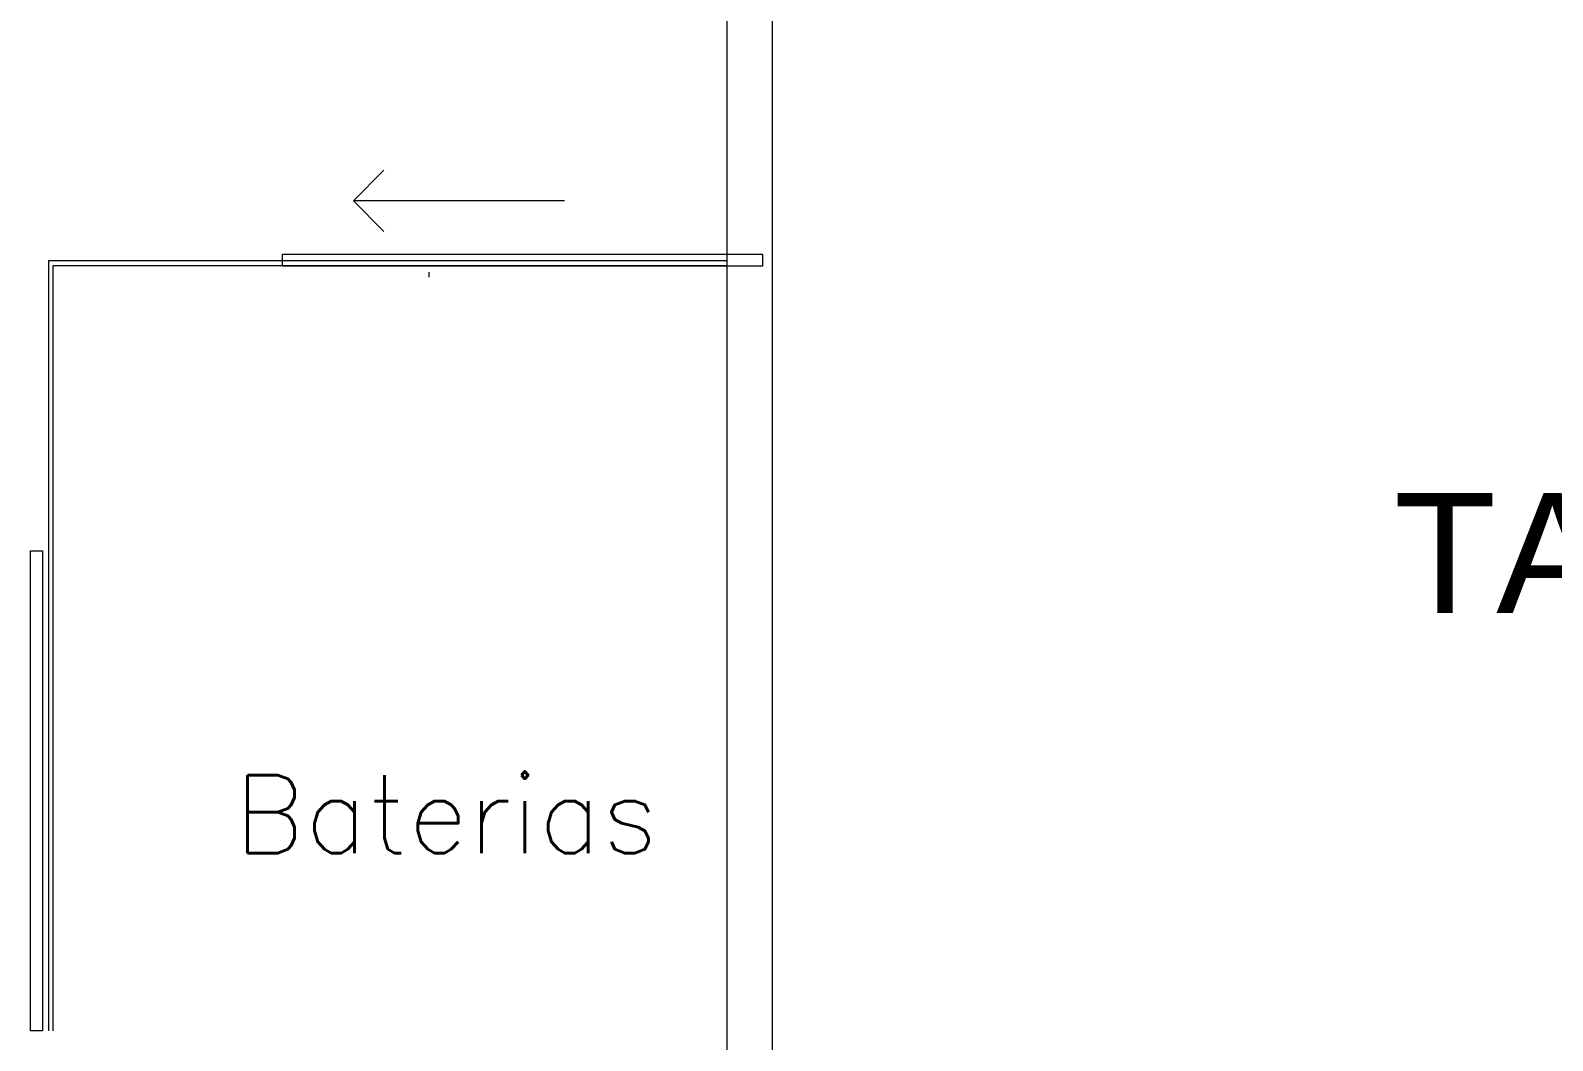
# Model space of a CAD drawing. Header units: millimetres. Extents: x 182 to 305, y 81 to 164.
# Drawn here: x 277.91 to 284.25, y 122.48 to 126.69 of the extents above; entities that cross this region are included whole.
import ezdxf

# ---------------------------------------------------------------- set-up
doc = ezdxf.new("R2010")
doc.units = ezdxf.units.MM
for name, color, linetype, lineweight in [('A-----NPP', 7, 'Continuous', 9), ('A-AREAIDM', 7, 'Continuous', 18), ('A-DOORSYM', 7, 'Continuous', 9), ('A-WALL', 7, 'Continuous', 9), ('BLOCK 019', 7, 'Continuous', 9)]:
    doc.layers.add(name, color=color, linetype=linetype, lineweight=lineweight)
doc.layers.add('Sectores', color=3, linetype='Continuous')
doc.styles.add('MtXpl_Arial_Unicode_', font='ARIALUNI.ttf')
doc.styles.get("Standard").update_dxf_attribs({"font": 'txt.shx'})

msp = doc.modelspace()

# ---------------------------------------------------------------- linework, layer by layer
at = {"layer": 'A-----NPP', "color": 252}
for p, q in [((279.255495, 125.982311), (279.382775, 126.10959)), ((280.135495, 125.982311), (279.255495, 125.982311)), ((279.255495, 125.982311), (279.382775, 125.855032))]:
    msp.add_line(p, q, dxfattribs=at)
at = {"layer": 'A-DOORSYM', "color": 252}
for p, q in [((278.960072, 125.709648), (278.960072, 125.759648)), ((278.960072, 125.759648), (280.960072, 125.759648)), ((280.960072, 125.759648), (280.960072, 125.709648)), ((280.960072, 125.709648), (278.960072, 125.709648)), ((277.910194, 122.524648), (277.910194, 124.524648)), ((277.910194, 124.524648), (277.960194, 124.524648)), ((277.960194, 124.524648), (277.960194, 122.524648)), ((277.960194, 122.524648), (277.910194, 122.524648))]:
    msp.add_line(p, q, dxfattribs=at)
at = {"layer": 'A-WALL', "color": 252, "lineweight": 18}
for p, q in [((277.985194, 125.732148), (277.985194, 122.524648)), ((280.811101, 125.732148), (277.985194, 125.732148)), ((278.005194, 122.524648), (278.005194, 125.712148)), ((278.005194, 125.712148), (280.811101, 125.712148)), ((279.569592, 125.684648), (279.569592, 125.664648))]:
    msp.add_line(p, q, dxfattribs=at)
at = {"layer": 'BLOCK 019', "color": 252, "lineweight": 18}
for p, q in [((280.811101, 128.044648), (280.811101, 120.524648)), ((281.001101, 120.334648), (281.001101, 127.854648))]:
    msp.add_line(p, q, dxfattribs=at)

# ---------------------------------------------------------------- texts
at = {"layer": 'A-AREAIDM', "color": 252}
msp.add_text('Baterias', height=0.324566, dxfattribs=at).set_placement((278.7593, 123.265774))
at = {"layer": 'Sectores', "style": 'MtXpl_Arial_Unicode_'}
msp.add_text('TALLER MECANICO', height=0.5, dxfattribs=at).set_placement((283.589505, 124.265212))

doc.saveas('drawing.dxf')
